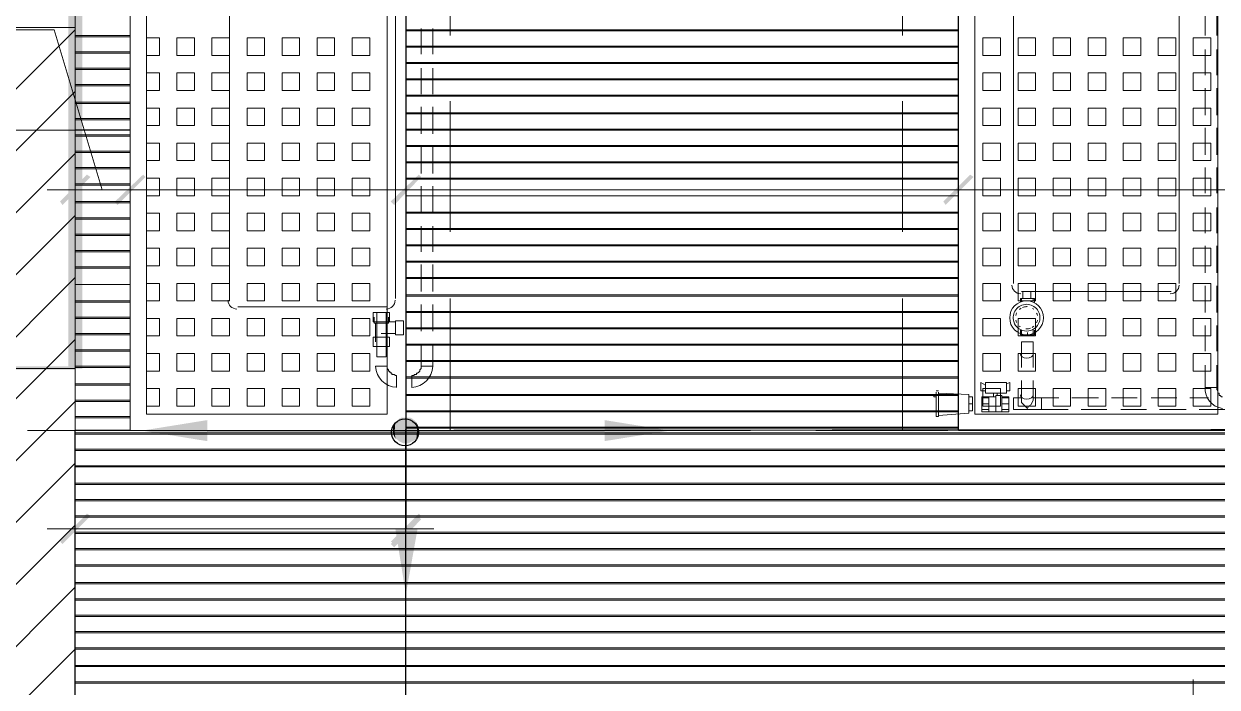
# Model space of a CAD drawing. Header units: millimetres. Extents: x -356862 to 418287, y 0 to 839748.
# Drawn here: x 35.923 to 37.625, y 6.643 to 7.589 of the extents above; entities that cross this region are included whole.
import ezdxf

# ---------------------------------------------------------------- set-up
doc = ezdxf.new("R2010")
doc.units = ezdxf.units.MM
doc.layers.add('PDF _Геометрия', color=7, linetype='Continuous', true_color=0xbababa)
doc.layers.add('PDF _Сплошная заливка', color=7, linetype='Continuous', true_color=0xf50000)

msp = doc.modelspace()

# ---------------------------------------------------------------- linework, layer by layer
at = {"layer": 'PDF _Геометрия', "color": 7, "lineweight": 5}
for points in [[(35.996, 9.4504), (35.996, 7.5838), (33.8694, 7.5838), (33.8694, 9.4504)], [(36.531, 7.7605), (36.531, 7.5722)], [(37.1759, 7.5722), (37.1759, 7.7605)], [(36.531, 7.4788), (36.531, 7.2922)], [(37.1759, 7.2922), (37.1759, 7.4788)], [(36.531, 7.1972), (36.531, 7.0088)], [(37.1759, 7.0088), (37.1759, 7.1972)]]:
    msp.add_lwpolyline(points, dxfattribs=at)
at = {"layer": 'PDF _Геометрия', "color": 161, "lineweight": 9, "true_color": 0x7f9fff}
for points in [[(36.0743, 7.0088), (36.0743, 9.4504), (35.996, 9.4504), (35.996, 7.0088)], [(30.5629, 7.0972), (30.5629, 7.5838), (33.2244, 7.5838), (33.2244, 9.3604), (33.8694, 9.3604), (33.8694, 7.5838), (35.996, 7.5838), (35.996, 7.0972)]]:
    msp.add_lwpolyline(points, close=True, dxfattribs=at)
at = {"layer": 'PDF _Геометрия', "color": 6, "lineweight": 9}
for points in [[(36.0743, 7.0088), (36.0743, 9.4504), (36.4676, 9.4504), (36.4676, 7.0088)], [(37.2559, 7.0088), (37.2559, 9.4504), (37.6493, 9.4504), (37.6493, 7.0088)], [(36.0977, 7.0322), (36.0977, 9.4254), (36.441, 9.4254), (36.441, 7.0322)], [(37.2793, 7.0322), (37.2793, 9.4254), (37.6259, 9.4254), (37.6259, 7.0322)]]:
    msp.add_lwpolyline(points, close=True, dxfattribs=at)
at = {"layer": 'PDF _Геометрия', "color": 150, "lineweight": 30, "true_color": 0x0080ff}
for points in [[(36.4676, 7.0088), (39.7758, 7.0122), (39.7758, 7.4805), (39.4925, 7.4805), (39.4925, 7.7205), (39.4925, 8.1905), (39.2092, 8.1905), (39.2092, 8.4305), (39.2092, 8.6654), (39.2092, 8.9021), (38.9242, 8.9021), (38.9242, 9.1388), (38.9242, 9.3754), (38.9242, 9.4537), (36.4676, 9.4537)], [(37.2559, 9.4504), (37.6493, 9.4504), (37.6493, 7.0088), (37.2559, 7.0088)], [(35.996, 7.0088), (39.7758, 7.0122), (39.7758, 6.6189), (35.996, 6.6155)]]:
    msp.add_lwpolyline(points, close=True, dxfattribs=at)
at = {"layer": 'PDF _Геометрия', "lineweight": 5}
for points in [[(37.3343, 8.2188), (37.3343, 7.2188)], [(37.5709, 7.2188), (37.5709, 8.2188)], [(36.216, 8.1971), (36.216, 7.1972)], [(36.4526, 7.1972), (36.4526, 8.1971)], [(37.3459, 7.2072), (37.5593, 7.2072)], [(36.2277, 7.1855), (36.441, 7.1855)]]:
    msp.add_lwpolyline(points, dxfattribs=at)
at = {"layer": 'PDF _Геометрия', "color": 252, "lineweight": 5, "true_color": 0x989898}
for points in [[(37.6076, 7.6088), (37.6076, 7.5722)], [(37.6243, 7.5722), (37.6243, 7.6088)], [(36.4893, 7.5822), (36.4893, 7.5455)], [(36.506, 7.5455), (36.506, 7.5822)], [(37.6076, 7.5522), (37.6076, 7.5155)], [(37.6243, 7.5155), (37.6243, 7.5522)], [(36.4893, 7.5255), (36.4893, 7.4888)], [(36.506, 7.4888), (36.506, 7.5255)], [(37.6076, 7.4972), (37.6076, 7.4588)], [(37.6243, 7.4588), (37.6243, 7.4972)], [(36.4893, 7.4705), (36.4893, 7.4322)], [(36.506, 7.4322), (36.506, 7.4705)], [(37.6076, 7.4405), (37.6076, 7.4022)], [(37.6243, 7.4022), (37.6243, 7.4405)], [(36.4893, 7.4138), (36.4893, 7.3755)], [(36.506, 7.3755), (36.506, 7.4138)], [(37.6076, 7.3838), (37.6076, 7.3472)], [(37.6243, 7.3472), (37.6243, 7.3838)], [(36.4893, 7.3572), (36.4893, 7.3205)], [(36.506, 7.3205), (36.506, 7.3572)], [(37.6076, 7.3272), (37.6076, 7.2905)], [(37.6243, 7.2905), (37.6243, 7.3272)], [(36.4893, 7.3005), (36.4893, 7.2638)], [(36.506, 7.2638), (36.506, 7.3005)], [(37.6076, 7.2722), (37.6076, 7.2338)], [(37.6243, 7.2338), (37.6243, 7.2722)], [(36.4893, 7.2455), (36.4893, 7.2072)], [(36.506, 7.2072), (36.506, 7.2455)], [(37.6076, 7.2155), (37.6076, 7.1772)], [(37.6243, 7.1772), (37.6243, 7.2155)], [(36.4893, 7.1888), (36.4893, 7.1505)], [(36.506, 7.1505), (36.506, 7.1888)], [(37.6076, 7.1588), (37.6076, 7.1222)], [(37.6243, 7.1222), (37.6243, 7.1588)], [(36.4893, 7.1322), (36.4893, 7.1005), (36.4976, 7.1005), (36.506, 7.1005), (36.506, 7.1322)], [(37.3459, 7.1188), (37.3459, 7.0988)], [(37.3626, 7.0988), (37.3626, 7.1188)], [(37.6076, 7.1022), (37.6076, 7.0705), (37.6159, 7.0705), (37.6243, 7.0705), (37.6243, 7.1022)], [(37.3459, 7.0805), (37.3459, 7.0605)], [(37.3626, 7.0605), (37.3626, 7.0805)], [(37.3993, 7.0555), (37.3743, 7.0555), (37.3743, 7.0472), (37.3743, 7.0388), (37.4126, 7.0388)], [(37.4559, 7.0555), (37.4176, 7.0555)], [(37.5109, 7.0555), (37.4743, 7.0555)], [(37.5676, 7.0555), (37.5309, 7.0555)], [(37.6126, 7.0555), (37.5859, 7.0555)], [(37.4309, 7.0388), (37.4676, 7.0388)], [(37.4876, 7.0388), (37.5243, 7.0388)], [(37.5426, 7.0388), (37.5809, 7.0388)], [(37.5993, 7.0388), (37.6376, 7.0388)]]:
    msp.add_lwpolyline(points, dxfattribs=at)
at = {"layer": 'PDF _Геометрия', "color": 161, "lineweight": 9, "true_color": 0x7f9fff}
for points in [[(35.996, 7.5805), (35.5127, 7.0972), (34.941, 6.5255), (33.8694, 5.4556)], [(35.996, 7.4922), (35.601, 7.0972), (35.0294, 6.5255), (33.8694, 5.3656)], [(35.996, 7.4038), (35.6893, 7.0972), (35.1177, 6.5255), (33.8777, 5.2856), (33.7894, 5.1972)], [(35.996, 7.3155), (35.7777, 7.0972), (35.206, 6.5255), (33.9661, 5.2856), (33.8777, 5.1972)], [(35.996, 7.2272), (35.866, 7.0972), (35.2944, 6.5255), (34.0544, 5.2856), (33.9661, 5.1972)], [(35.996, 7.1388), (35.9543, 7.0972), (35.3827, 6.5255), (34.1427, 5.2856), (34.0544, 5.1972)], [(35.996, 7.0505), (35.471, 6.5255), (34.2311, 5.2856), (34.1427, 5.1972)], [(35.996, 6.9622), (35.5593, 6.5255), (34.3194, 5.2856), (34.2311, 5.1972)], [(35.996, 6.8738), (35.6477, 6.5255), (34.4077, 5.2856), (34.3194, 5.1972)], [(35.996, 6.7855), (35.736, 6.5255), (34.4961, 5.2856), (34.4077, 5.1972)], [(35.996, 6.6972), (35.8243, 6.5255), (34.5844, 5.2856), (34.4961, 5.1972)]]:
    msp.add_lwpolyline(points, dxfattribs=at)
at = {"layer": 'PDF _Геометрия', "color": 7, "lineweight": 18}
for points in [[(36.5076, 7.3522), (36.0343, 7.3522), (35.966, 7.5805), (35.7427, 7.5805)], [(35.996, 7.1655), (35.996, 7.3922)], [(36.4676, 7.1655), (36.4676, 7.3922), (36.4676, 7.2455)], [(36.1143, 7.3522), (35.956, 7.3522)], [(36.4293, 7.3522), (37.2943, 7.3522)], [(37.2159, 7.3522), (37.6893, 7.3522)], [(39.4992, 7.3522), (37.6093, 7.3522)], [(37.2559, 7.2005), (37.2559, 7.3138), (37.2559, 7.2805)], [(35.996, 6.9688), (35.996, 6.8288)], [(36.4676, 6.9688), (36.4676, 6.8288)], [(36.4676, 6.6539), (36.4676, 6.9038)], [(36.5076, 6.8688), (35.956, 6.8688)], [(36.4293, 6.8638), (38.3192, 6.8638)], [(37.5909, 5.8672), (37.5909, 6.6539)]]:
    msp.add_lwpolyline(points, dxfattribs=at)
at = {"layer": 'PDF _Геометрия', "color": 254, "lineweight": 5, "true_color": 0xdcdcdc}
for points in [[(36.4676, 7.5805), (37.2559, 7.5805)], [(35.996, 7.5722), (36.0743, 7.5722)], [(35.996, 7.5472), (36.0743, 7.5472)], [(36.4676, 7.5572), (37.2559, 7.5572)], [(36.4676, 7.5322), (37.2559, 7.5322)], [(35.996, 7.5238), (36.0743, 7.5238)], [(36.4676, 7.5088), (37.2559, 7.5088)], [(35.996, 7.5005), (36.0743, 7.5005)], [(35.996, 7.4772), (36.0743, 7.4772)], [(36.4676, 7.4855), (37.2559, 7.4855)], [(36.4676, 7.4622), (37.2559, 7.4622)], [(35.996, 7.4538), (36.0743, 7.4538)], [(36.4676, 7.4388), (37.2559, 7.4388)], [(35.996, 7.4305), (36.0743, 7.4305)], [(35.996, 7.4055), (36.0743, 7.4055)], [(36.4676, 7.4155), (37.2559, 7.4155)], [(36.4676, 7.3905), (37.2559, 7.3905)], [(35.996, 7.3822), (36.0743, 7.3822)], [(35.996, 7.3588), (36.0743, 7.3588)], [(36.4676, 7.3672), (37.2559, 7.3672)], [(36.4676, 7.3438), (37.2559, 7.3438)], [(35.996, 7.3355), (36.0743, 7.3355)], [(36.4676, 7.3205), (37.2559, 7.3205)], [(35.996, 7.3122), (36.0743, 7.3122)], [(35.996, 7.2888), (36.0743, 7.2888)], [(36.4676, 7.2972), (37.2559, 7.2972)], [(36.4676, 7.2722), (37.2559, 7.2722)], [(35.996, 7.2638), (36.0743, 7.2638)], [(35.996, 7.2405), (36.0743, 7.2405)], [(36.4676, 7.2488), (37.2559, 7.2488)], [(36.4676, 7.2255), (37.2559, 7.2255)], [(35.996, 7.2172), (36.0743, 7.2172)], [(36.4676, 7.2022), (37.2559, 7.2022)], [(35.996, 7.1938), (36.0743, 7.1938)], [(35.996, 7.1705), (36.0743, 7.1705)], [(36.4676, 7.1788), (37.2559, 7.1788)], [(36.4676, 7.1555), (37.2559, 7.1555)], [(35.996, 7.1455), (36.0743, 7.1455)], [(35.996, 7.1222), (36.0743, 7.1222)], [(36.4676, 7.1305), (37.2559, 7.1305)], [(35.996, 7.0988), (36.0743, 7.0988)], [(36.4676, 7.1072), (37.2559, 7.1072)], [(36.4676, 7.0838), (37.2559, 7.0838)], [(35.996, 7.0755), (36.0743, 7.0755)], [(35.996, 7.0522), (36.0743, 7.0522)], [(36.4676, 7.0605), (37.2559, 7.0605)], [(36.4676, 7.0372), (37.2559, 7.0372)], [(35.996, 7.0288), (36.0743, 7.0288)], [(36.4676, 7.0138), (37.2559, 7.0138)], [(35.996, 7.0038), (39.7758, 7.0038)], [(35.996, 6.9805), (39.7758, 6.9805)], [(35.996, 6.9572), (39.7758, 6.9572)], [(35.996, 6.9338), (39.7758, 6.9338)], [(35.996, 6.9105), (39.7758, 6.9105)], [(35.996, 6.8872), (39.7758, 6.8872)], [(35.996, 6.8622), (39.7758, 6.8622)], [(35.996, 6.8388), (39.7758, 6.8388)], [(35.996, 6.8155), (39.7758, 6.8155)], [(35.996, 6.7922), (39.7758, 6.7922)], [(35.996, 6.7689), (39.7758, 6.7689)], [(35.996, 6.7455), (39.7758, 6.7455)], [(35.996, 6.7205), (39.7758, 6.7205)], [(35.996, 6.6972), (39.7758, 6.6972)], [(35.996, 6.6739), (39.7758, 6.6739)], [(35.996, 6.6505), (39.7758, 6.6505)]]:
    msp.add_lwpolyline(points, close=True, dxfattribs=at)
for points in [[(37.2559, 7.5788), (36.4676, 7.5788)], [(36.0743, 7.5705), (35.996, 7.5705)], [(36.0743, 7.5488), (35.996, 7.5488)], [(37.2559, 7.5555), (36.4676, 7.5555)], [(36.0743, 7.5255), (35.996, 7.5255)], [(37.2559, 7.5338), (36.4676, 7.5338)], [(37.2559, 7.5105), (36.4676, 7.5105)], [(36.0743, 7.5022), (35.996, 7.5022)], [(36.0743, 7.4755), (35.996, 7.4755)], [(37.2559, 7.4872), (36.4676, 7.4872)], [(37.2559, 7.4605), (36.4676, 7.4605)], [(36.0743, 7.4522), (35.996, 7.4522)], [(36.0743, 7.4288), (35.996, 7.4288)], [(37.2559, 7.4372), (36.4676, 7.4372)], [(36.0743, 7.4072), (35.996, 7.4072)], [(37.2559, 7.4138), (36.4676, 7.4138)], [(37.2559, 7.3922), (36.4676, 7.3922)], [(36.0743, 7.3838), (35.996, 7.3838)], [(36.0743, 7.3605), (35.996, 7.3605)], [(37.2559, 7.3688), (36.4676, 7.3688)], [(37.2559, 7.3438), (36.4676, 7.3438)], [(36.0743, 7.3338), (35.996, 7.3338)], [(36.0743, 7.3105), (35.996, 7.3105)], [(37.2559, 7.3188), (36.4676, 7.3188)], [(36.0743, 7.2872), (35.996, 7.2872)], [(37.2559, 7.2955), (36.4676, 7.2955)], [(37.2559, 7.2738), (36.4676, 7.2738)], [(36.0743, 7.2655), (35.996, 7.2655)], [(36.0743, 7.2422), (35.996, 7.2422)], [(37.2559, 7.2505), (36.4676, 7.2505)], [(37.2559, 7.2272), (36.4676, 7.2272)], [(36.0743, 7.2172), (35.996, 7.2172)], [(37.2559, 7.2005), (36.4676, 7.2005)], [(36.0743, 7.1922), (35.996, 7.1922)], [(36.0743, 7.1688), (35.996, 7.1688)], [(37.2559, 7.1772), (36.4676, 7.1772)], [(37.2559, 7.1538), (36.4676, 7.1538)], [(36.0743, 7.1472), (35.996, 7.1472)], [(36.0743, 7.1238), (35.996, 7.1238)], [(37.2559, 7.1322), (36.4676, 7.1322)], [(36.0743, 7.1005), (35.996, 7.1005)], [(37.2559, 7.1088), (36.4676, 7.1088)], [(37.2559, 7.0855), (36.4676, 7.0855)], [(36.0743, 7.0738), (35.996, 7.0738)], [(36.0743, 7.0505), (35.996, 7.0505)], [(37.2559, 7.0588), (36.4676, 7.0588)], [(37.2559, 7.0355), (36.4676, 7.0355)], [(36.0743, 7.0272), (35.996, 7.0272)], [(39.7758, 7.0055), (35.996, 7.0055)], [(37.2559, 7.0122), (36.4676, 7.0122)], [(39.7758, 6.9822), (35.996, 6.9822)], [(39.7758, 6.9588), (35.996, 6.9588)], [(39.7758, 6.9322), (35.996, 6.9322)], [(39.7758, 6.9088), (35.996, 6.9088)], [(39.7758, 6.8855), (35.996, 6.8855)], [(39.7758, 6.8638), (35.996, 6.8638)], [(39.7758, 6.8405), (35.996, 6.8405)], [(39.7758, 6.8172), (35.996, 6.8172)], [(39.7758, 6.7905), (35.996, 6.7905)], [(39.7758, 6.7672), (35.996, 6.7672)], [(39.7758, 6.7439), (35.996, 6.7439)], [(39.7758, 6.7222), (35.996, 6.7222)], [(39.7758, 6.6989), (35.996, 6.6989)], [(39.7758, 6.6722), (35.996, 6.6722)], [(39.7758, 6.6489), (35.996, 6.6489)]]:
    msp.add_lwpolyline(points, dxfattribs=at)
at = {"layer": 'PDF _Геометрия', "color": 6, "lineweight": 5}
for points in [[(36.0977, 7.5438), (36.116, 7.5438), (36.116, 7.5688), (36.0977, 7.5688)], [(36.0977, 7.4938), (36.116, 7.4938), (36.116, 7.5188), (36.0977, 7.5188)], [(36.0977, 7.4438), (36.116, 7.4438), (36.116, 7.4688), (36.0977, 7.4688)], [(36.0977, 7.3938), (36.116, 7.3938), (36.116, 7.4188), (36.0977, 7.4188)], [(36.0977, 7.3438), (36.116, 7.3438), (36.116, 7.3688), (36.0977, 7.3688)], [(36.0977, 7.2938), (36.116, 7.2938), (36.116, 7.3188), (36.0977, 7.3188)], [(36.0977, 7.2438), (36.116, 7.2438), (36.116, 7.2688), (36.0977, 7.2688)], [(36.0977, 7.1938), (36.116, 7.1938), (36.116, 7.2188), (36.0977, 7.2188)], [(36.0977, 7.1438), (36.116, 7.1438), (36.116, 7.1688), (36.0977, 7.1688)], [(36.0977, 7.0938), (36.116, 7.0938), (36.116, 7.1188), (36.0977, 7.1188)], [(36.0977, 7.0438), (36.116, 7.0438), (36.116, 7.0688), (36.0977, 7.0688)]]:
    msp.add_lwpolyline(points, dxfattribs=at)
for points in [[(36.141, 7.5688), (36.166, 7.5688), (36.166, 7.5438), (36.141, 7.5438)], [(36.191, 7.5688), (36.216, 7.5688), (36.216, 7.5438), (36.191, 7.5438)], [(36.241, 7.5688), (36.266, 7.5688), (36.266, 7.5438), (36.241, 7.5438)], [(36.291, 7.5688), (36.316, 7.5688), (36.316, 7.5438), (36.291, 7.5438)], [(36.341, 7.5688), (36.366, 7.5688), (36.366, 7.5438), (36.341, 7.5438)], [(36.391, 7.5688), (36.416, 7.5688), (36.416, 7.5438), (36.391, 7.5438)], [(37.2909, 7.5688), (37.3159, 7.5688), (37.3159, 7.5438), (37.2909, 7.5438)], [(37.3409, 7.5688), (37.3659, 7.5688), (37.3659, 7.5438), (37.3409, 7.5438)], [(37.3909, 7.5688), (37.4159, 7.5688), (37.4159, 7.5438), (37.3909, 7.5438)], [(37.4409, 7.5688), (37.4659, 7.5688), (37.4659, 7.5438), (37.4409, 7.5438)], [(37.4909, 7.5688), (37.5159, 7.5688), (37.5159, 7.5438), (37.4909, 7.5438)], [(37.5409, 7.5688), (37.5659, 7.5688), (37.5659, 7.5438), (37.5409, 7.5438)], [(37.5909, 7.5688), (37.6159, 7.5688), (37.6159, 7.5438), (37.5909, 7.5438)], [(36.141, 7.5188), (36.166, 7.5188), (36.166, 7.4938), (36.141, 7.4938)], [(36.191, 7.5188), (36.216, 7.5188), (36.216, 7.4938), (36.191, 7.4938)], [(36.241, 7.5188), (36.266, 7.5188), (36.266, 7.4938), (36.241, 7.4938)], [(36.291, 7.5188), (36.316, 7.5188), (36.316, 7.4938), (36.291, 7.4938)], [(36.341, 7.5188), (36.366, 7.5188), (36.366, 7.4938), (36.341, 7.4938)], [(36.391, 7.5188), (36.416, 7.5188), (36.416, 7.4938), (36.391, 7.4938)], [(37.2909, 7.5188), (37.3159, 7.5188), (37.3159, 7.4938), (37.2909, 7.4938)], [(37.3409, 7.5188), (37.3659, 7.5188), (37.3659, 7.4938), (37.3409, 7.4938)], [(37.3909, 7.5188), (37.4159, 7.5188), (37.4159, 7.4938), (37.3909, 7.4938)], [(37.4409, 7.5188), (37.4659, 7.5188), (37.4659, 7.4938), (37.4409, 7.4938)], [(37.4909, 7.5188), (37.5159, 7.5188), (37.5159, 7.4938), (37.4909, 7.4938)], [(37.5409, 7.5188), (37.5659, 7.5188), (37.5659, 7.4938), (37.5409, 7.4938)], [(37.5909, 7.5188), (37.6159, 7.5188), (37.6159, 7.4938), (37.5909, 7.4938)], [(36.141, 7.4688), (36.166, 7.4688), (36.166, 7.4438), (36.141, 7.4438)], [(36.191, 7.4688), (36.216, 7.4688), (36.216, 7.4438), (36.191, 7.4438)], [(36.241, 7.4688), (36.266, 7.4688), (36.266, 7.4438), (36.241, 7.4438)], [(36.291, 7.4688), (36.316, 7.4688), (36.316, 7.4438), (36.291, 7.4438)], [(36.341, 7.4688), (36.366, 7.4688), (36.366, 7.4438), (36.341, 7.4438)], [(36.391, 7.4688), (36.416, 7.4688), (36.416, 7.4438), (36.391, 7.4438)], [(37.2909, 7.4688), (37.3159, 7.4688), (37.3159, 7.4438), (37.2909, 7.4438)], [(37.3409, 7.4688), (37.3659, 7.4688), (37.3659, 7.4438), (37.3409, 7.4438)], [(37.3909, 7.4688), (37.4159, 7.4688), (37.4159, 7.4438), (37.3909, 7.4438)], [(37.4409, 7.4688), (37.4659, 7.4688), (37.4659, 7.4438), (37.4409, 7.4438)], [(37.4909, 7.4688), (37.5159, 7.4688), (37.5159, 7.4438), (37.4909, 7.4438)], [(37.5409, 7.4688), (37.5659, 7.4688), (37.5659, 7.4438), (37.5409, 7.4438)], [(37.5909, 7.4688), (37.6159, 7.4688), (37.6159, 7.4438), (37.5909, 7.4438)], [(36.141, 7.4188), (36.166, 7.4188), (36.166, 7.3938), (36.141, 7.3938)], [(36.191, 7.4188), (36.216, 7.4188), (36.216, 7.3938), (36.191, 7.3938)], [(36.241, 7.4188), (36.266, 7.4188), (36.266, 7.3938), (36.241, 7.3938)], [(36.291, 7.4188), (36.316, 7.4188), (36.316, 7.3938), (36.291, 7.3938)], [(36.341, 7.4188), (36.366, 7.4188), (36.366, 7.3938), (36.341, 7.3938)], [(36.391, 7.4188), (36.416, 7.4188), (36.416, 7.3938), (36.391, 7.3938)], [(37.2909, 7.4188), (37.3159, 7.4188), (37.3159, 7.3938), (37.2909, 7.3938)], [(37.3409, 7.4188), (37.3659, 7.4188), (37.3659, 7.3938), (37.3409, 7.3938)], [(37.3909, 7.4188), (37.4159, 7.4188), (37.4159, 7.3938), (37.3909, 7.3938)], [(37.4409, 7.4188), (37.4659, 7.4188), (37.4659, 7.3938), (37.4409, 7.3938)], [(37.4909, 7.4188), (37.5159, 7.4188), (37.5159, 7.3938), (37.4909, 7.3938)], [(37.5409, 7.4188), (37.5659, 7.4188), (37.5659, 7.3938), (37.5409, 7.3938)], [(37.5909, 7.4188), (37.6159, 7.4188), (37.6159, 7.3938), (37.5909, 7.3938)], [(36.141, 7.3688), (36.166, 7.3688), (36.166, 7.3438), (36.141, 7.3438)], [(36.191, 7.3688), (36.216, 7.3688), (36.216, 7.3438), (36.191, 7.3438)], [(36.241, 7.3688), (36.266, 7.3688), (36.266, 7.3438), (36.241, 7.3438)], [(36.291, 7.3688), (36.316, 7.3688), (36.316, 7.3438), (36.291, 7.3438)], [(36.341, 7.3688), (36.366, 7.3688), (36.366, 7.3438), (36.341, 7.3438)], [(36.391, 7.3688), (36.416, 7.3688), (36.416, 7.3438), (36.391, 7.3438)], [(37.2909, 7.3688), (37.3159, 7.3688), (37.3159, 7.3438), (37.2909, 7.3438)], [(37.3409, 7.3688), (37.3659, 7.3688), (37.3659, 7.3438), (37.3409, 7.3438)], [(37.3909, 7.3688), (37.4159, 7.3688), (37.4159, 7.3438), (37.3909, 7.3438)], [(37.4409, 7.3688), (37.4659, 7.3688), (37.4659, 7.3438), (37.4409, 7.3438)], [(37.4909, 7.3688), (37.5159, 7.3688), (37.5159, 7.3438), (37.4909, 7.3438)], [(37.5409, 7.3688), (37.5659, 7.3688), (37.5659, 7.3438), (37.5409, 7.3438)], [(37.5909, 7.3688), (37.6159, 7.3688), (37.6159, 7.3438), (37.5909, 7.3438)], [(36.141, 7.3188), (36.166, 7.3188), (36.166, 7.2938), (36.141, 7.2938)], [(36.191, 7.3188), (36.216, 7.3188), (36.216, 7.2938), (36.191, 7.2938)], [(36.241, 7.3188), (36.266, 7.3188), (36.266, 7.2938), (36.241, 7.2938)], [(36.291, 7.3188), (36.316, 7.3188), (36.316, 7.2938), (36.291, 7.2938)], [(36.341, 7.3188), (36.366, 7.3188), (36.366, 7.2938), (36.341, 7.2938)], [(36.391, 7.3188), (36.416, 7.3188), (36.416, 7.2938), (36.391, 7.2938)], [(37.2909, 7.3188), (37.3159, 7.3188), (37.3159, 7.2938), (37.2909, 7.2938)], [(37.3409, 7.3188), (37.3659, 7.3188), (37.3659, 7.2938), (37.3409, 7.2938)], [(37.3909, 7.3188), (37.4159, 7.3188), (37.4159, 7.2938), (37.3909, 7.2938)], [(37.4409, 7.3188), (37.4659, 7.3188), (37.4659, 7.2938), (37.4409, 7.2938)], [(37.4909, 7.3188), (37.5159, 7.3188), (37.5159, 7.2938), (37.4909, 7.2938)], [(37.5409, 7.3188), (37.5659, 7.3188), (37.5659, 7.2938), (37.5409, 7.2938)], [(37.5909, 7.3188), (37.6159, 7.3188), (37.6159, 7.2938), (37.5909, 7.2938)], [(36.141, 7.2688), (36.166, 7.2688), (36.166, 7.2438), (36.141, 7.2438)], [(36.191, 7.2688), (36.216, 7.2688), (36.216, 7.2438), (36.191, 7.2438)], [(36.241, 7.2688), (36.266, 7.2688), (36.266, 7.2438), (36.241, 7.2438)], [(36.291, 7.2688), (36.316, 7.2688), (36.316, 7.2438), (36.291, 7.2438)], [(36.341, 7.2688), (36.366, 7.2688), (36.366, 7.2438), (36.341, 7.2438)], [(36.391, 7.2688), (36.416, 7.2688), (36.416, 7.2438), (36.391, 7.2438)], [(37.2909, 7.2688), (37.3159, 7.2688), (37.3159, 7.2438), (37.2909, 7.2438)], [(37.3409, 7.2688), (37.3659, 7.2688), (37.3659, 7.2438), (37.3409, 7.2438)], [(37.3909, 7.2688), (37.4159, 7.2688), (37.4159, 7.2438), (37.3909, 7.2438)], [(37.4409, 7.2688), (37.4659, 7.2688), (37.4659, 7.2438), (37.4409, 7.2438)], [(37.4909, 7.2688), (37.5159, 7.2688), (37.5159, 7.2438), (37.4909, 7.2438)], [(37.5409, 7.2688), (37.5659, 7.2688), (37.5659, 7.2438), (37.5409, 7.2438)], [(37.5909, 7.2688), (37.6159, 7.2688), (37.6159, 7.2438), (37.5909, 7.2438)], [(36.141, 7.2188), (36.166, 7.2188), (36.166, 7.1938), (36.141, 7.1938)], [(36.191, 7.2188), (36.216, 7.2188), (36.216, 7.1938), (36.191, 7.1938)], [(36.241, 7.2188), (36.266, 7.2188), (36.266, 7.1938), (36.241, 7.1938)], [(36.291, 7.2188), (36.316, 7.2188), (36.316, 7.1938), (36.291, 7.1938)], [(36.341, 7.2188), (36.366, 7.2188), (36.366, 7.1938), (36.341, 7.1938)], [(36.391, 7.2188), (36.416, 7.2188), (36.416, 7.1938), (36.391, 7.1938)], [(37.2909, 7.2188), (37.3159, 7.2188), (37.3159, 7.1938), (37.2909, 7.1938)], [(37.3409, 7.2188), (37.3659, 7.2188), (37.3659, 7.1938), (37.3409, 7.1938)], [(37.3909, 7.2188), (37.4159, 7.2188), (37.4159, 7.1938), (37.3909, 7.1938)], [(37.4409, 7.2188), (37.4659, 7.2188), (37.4659, 7.1938), (37.4409, 7.1938)], [(37.4909, 7.2188), (37.5159, 7.2188), (37.5159, 7.1938), (37.4909, 7.1938)], [(37.5409, 7.2188), (37.5659, 7.2188), (37.5659, 7.1938), (37.5409, 7.1938)], [(37.5909, 7.2188), (37.6159, 7.2188), (37.6159, 7.1938), (37.5909, 7.1938)], [(36.141, 7.1688), (36.166, 7.1688), (36.166, 7.1438), (36.141, 7.1438)], [(36.191, 7.1688), (36.216, 7.1688), (36.216, 7.1438), (36.191, 7.1438)], [(36.241, 7.1688), (36.266, 7.1688), (36.266, 7.1438), (36.241, 7.1438)], [(36.291, 7.1688), (36.316, 7.1688), (36.316, 7.1438), (36.291, 7.1438)], [(36.341, 7.1688), (36.366, 7.1688), (36.366, 7.1438), (36.341, 7.1438)], [(36.391, 7.1688), (36.416, 7.1688), (36.416, 7.1438), (36.391, 7.1438)], [(37.2909, 7.1688), (37.3159, 7.1688), (37.3159, 7.1438), (37.2909, 7.1438)], [(37.3409, 7.1688), (37.3659, 7.1688), (37.3659, 7.1438), (37.3409, 7.1438)], [(37.3909, 7.1688), (37.4159, 7.1688), (37.4159, 7.1438), (37.3909, 7.1438)], [(37.4409, 7.1688), (37.4659, 7.1688), (37.4659, 7.1438), (37.4409, 7.1438)], [(37.4909, 7.1688), (37.5159, 7.1688), (37.5159, 7.1438), (37.4909, 7.1438)], [(37.5409, 7.1688), (37.5659, 7.1688), (37.5659, 7.1438), (37.5409, 7.1438)], [(37.5909, 7.1688), (37.6159, 7.1688), (37.6159, 7.1438), (37.5909, 7.1438)], [(36.141, 7.1188), (36.166, 7.1188), (36.166, 7.0938), (36.141, 7.0938)], [(36.191, 7.1188), (36.216, 7.1188), (36.216, 7.0938), (36.191, 7.0938)], [(36.241, 7.1188), (36.266, 7.1188), (36.266, 7.0938), (36.241, 7.0938)], [(36.291, 7.1188), (36.316, 7.1188), (36.316, 7.0938), (36.291, 7.0938)], [(36.341, 7.1188), (36.366, 7.1188), (36.366, 7.0938), (36.341, 7.0938)], [(36.391, 7.1188), (36.416, 7.1188), (36.416, 7.0938), (36.391, 7.0938)], [(37.2909, 7.1188), (37.3159, 7.1188), (37.3159, 7.0938), (37.2909, 7.0938)], [(37.3409, 7.1188), (37.3659, 7.1188), (37.3659, 7.0938), (37.3409, 7.0938)], [(37.3909, 7.1188), (37.4159, 7.1188), (37.4159, 7.0938), (37.3909, 7.0938)], [(37.4409, 7.1188), (37.4659, 7.1188), (37.4659, 7.0938), (37.4409, 7.0938)], [(37.4909, 7.1188), (37.5159, 7.1188), (37.5159, 7.0938), (37.4909, 7.0938)], [(37.5409, 7.1188), (37.5659, 7.1188), (37.5659, 7.0938), (37.5409, 7.0938)], [(37.5909, 7.1188), (37.6159, 7.1188), (37.6159, 7.0938), (37.5909, 7.0938)], [(36.141, 7.0688), (36.166, 7.0688), (36.166, 7.0438), (36.141, 7.0438)], [(36.191, 7.0688), (36.216, 7.0688), (36.216, 7.0438), (36.191, 7.0438)], [(36.241, 7.0688), (36.266, 7.0688), (36.266, 7.0438), (36.241, 7.0438)], [(36.291, 7.0688), (36.316, 7.0688), (36.316, 7.0438), (36.291, 7.0438)], [(36.341, 7.0688), (36.366, 7.0688), (36.366, 7.0438), (36.341, 7.0438)], [(36.391, 7.0688), (36.416, 7.0688), (36.416, 7.0438), (36.391, 7.0438)], [(37.2909, 7.0688), (37.3159, 7.0688), (37.3159, 7.0438), (37.2909, 7.0438)], [(37.3409, 7.0688), (37.3659, 7.0688), (37.3659, 7.0438), (37.3409, 7.0438)], [(37.3909, 7.0688), (37.4159, 7.0688), (37.4159, 7.0438), (37.3909, 7.0438)], [(37.4409, 7.0688), (37.4659, 7.0688), (37.4659, 7.0438), (37.4409, 7.0438)], [(37.4909, 7.0688), (37.5159, 7.0688), (37.5159, 7.0438), (37.4909, 7.0438)], [(37.5409, 7.0688), (37.5659, 7.0688), (37.5659, 7.0438), (37.5409, 7.0438)], [(37.5909, 7.0688), (37.6159, 7.0688), (37.6159, 7.0438), (37.5909, 7.0438)]]:
    msp.add_lwpolyline(points, close=True, dxfattribs=at)
at = {"layer": 'PDF _Геометрия', "color": 7, "lineweight": 18}
for points in [[(35.671, 7.4372), (35.996, 7.4372)], [(36.0743, 7.3922), (36.0743, 7.1655)]]:
    msp.add_lwpolyline(points, close=True, dxfattribs=at)
at = {"layer": 'PDF _Геометрия', "color": 150, "lineweight": 30, "true_color": 0x0080ff}
for points in [[(36.0743, 7.4372), (35.996, 7.4372)], [(37.2559, 7.4372), (36.4676, 7.4372)], [(36.0743, 7.0088), (35.996, 7.0088)], [(36.4676, 6.6172), (36.4676, 7.0105)], [(37.6493, 7.0088), (37.2559, 7.0088)]]:
    msp.add_lwpolyline(points, dxfattribs=at)
at = {"layer": 'PDF _Геометрия', "color": 5, "lineweight": 5}
for points in [[(37.3476, 7.2072), (37.3476, 7.1972)], [(37.3593, 7.1972), (37.3593, 7.2072)], [(37.3443, 7.1922), (37.3443, 7.1972), (37.3543, 7.1972), (37.3643, 7.1972), (37.3643, 7.1922)], [(37.3459, 7.1972), (37.3459, 7.1938)], [(37.3626, 7.1938), (37.3626, 7.1972)], [(37.3643, 7.1455), (37.3643, 7.1522), (37.3643, 7.1455), (37.3543, 7.1455), (37.3443, 7.1455), (37.3443, 7.1522), (37.3443, 7.1455)], [(37.3459, 7.1522), (37.3459, 7.1455)], [(37.3626, 7.1455), (37.3626, 7.1522)], [(37.3626, 7.1188), (37.3626, 7.1205), (37.3626, 7.1222), (37.3626, 7.1238), (37.3626, 7.1255), (37.3626, 7.1272), (37.3626, 7.1288), (37.3626, 7.1305), (37.3626, 7.1322), (37.3626, 7.1338), (37.3626, 7.1355), (37.3543, 7.1355), (37.3459, 7.1355), (37.3459, 7.1338), (37.3459, 7.1322), (37.3459, 7.1305), (37.3459, 7.1288), (37.3459, 7.1272), (37.3459, 7.1255), (37.3459, 7.1238), (37.3459, 7.1222), (37.3459, 7.1205), (37.3459, 7.1188)], [(37.3543, 7.1488), (37.3543, 7.1455)], [(37.2276, 7.0655), (37.2243, 7.0655)], [(37.2943, 7.0738), (37.2876, 7.0772), (37.2876, 7.0655), (37.2943, 7.0655)], [(37.3243, 7.0655), (37.3293, 7.0655), (37.3293, 7.0772), (37.3243, 7.0755)], [(37.2243, 7.0605), (37.2209, 7.0605)], [(37.2209, 7.0572), (37.2209, 7.0605), (37.2209, 7.0572), (37.2243, 7.0572)], [(37.2243, 7.0638), (37.2243, 7.0472), (37.2243, 7.0288), (37.2276, 7.0288), (37.2276, 7.0472), (37.2276, 7.0638)], [(37.2276, 7.0305), (37.2709, 7.0338), (37.2709, 7.0472), (37.2709, 7.0605), (37.2276, 7.0622)], [(37.3176, 7.0572), (37.3276, 7.0572), (37.3276, 7.0555), (37.3276, 7.0472), (37.3276, 7.0388), (37.3276, 7.0355), (37.3176, 7.0355), (37.3093, 7.0355), (37.2993, 7.0355), (37.2893, 7.0355), (37.2893, 7.0388), (37.2893, 7.0472), (37.2893, 7.0555), (37.2893, 7.0572), (37.2993, 7.0572), (37.2993, 7.0555), (37.2993, 7.0472), (37.2993, 7.0388), (37.2993, 7.0355)], [(37.2893, 7.0555), (37.2993, 7.0555)], [(37.3093, 7.0572), (37.3093, 7.0588), (37.3109, 7.0588), (37.3093, 7.0588), (37.3093, 7.0572), (37.3076, 7.0572), (37.3059, 7.0572), (37.2993, 7.0572)], [(37.3059, 7.0622), (37.3059, 7.0572), (37.3076, 7.0572)], [(37.3093, 7.0588), (37.3093, 7.0588)], [(37.3093, 7.0555), (37.3093, 7.0588), (37.3093, 7.0472), (37.3093, 7.0355)], [(37.3093, 7.0572), (37.3093, 7.0572)], [(37.3093, 7.0572), (37.3093, 7.0572)], [(37.3176, 7.0355), (37.3176, 7.0472), (37.3176, 7.0588), (37.3109, 7.0588), (37.3109, 7.0622)], [(37.3276, 7.0555), (37.3176, 7.0555)], [(37.3459, 7.0555), (37.3343, 7.0555), (37.3343, 7.0522), (37.3343, 7.0388), (37.3543, 7.0388), (37.3743, 7.0388), (37.3743, 7.0522), (37.3743, 7.0555), (37.3626, 7.0555)], [(37.3459, 7.0605), (37.3459, 7.0522)], [(37.3626, 7.0538), (37.3626, 7.0522), (37.3609, 7.0488), (37.3593, 7.0455), (37.3559, 7.0438), (37.3543, 7.0405), (37.3509, 7.0438), (37.3493, 7.0455), (37.3459, 7.0488), (37.3459, 7.0522), (37.3459, 7.0538)], [(37.3626, 7.0522), (37.3626, 7.0605)], [(37.2893, 7.0472), (37.2993, 7.0472)], [(37.2993, 7.0388), (37.2893, 7.0388)], [(37.3176, 7.0472), (37.3276, 7.0472)], [(37.3176, 7.0388), (37.3276, 7.0388)]]:
    msp.add_lwpolyline(points, dxfattribs=at)
msp.add_lwpolyline([(37.3531, 7.1939, 1), (37.3531, 7.1456, 1)], format="xyb", close=True, dxfattribs=at)
for points in [[(37.3714, 7.1642, 0.502787), (37.3531, 7.1889, 0.502787), (37.3347, 7.1642, 0.324914), (37.3531, 7.1506, 0.324914), (37.3714, 7.1642)], [(37.3541, 7.1855, 0.016113), (37.3531, 7.1856, 0.09375), (37.3473, 7.1845)], [(37.352, 7.1539, 0.016113), (37.3531, 7.1539, 0.09375), (37.3588, 7.155)]]:
    msp.add_lwpolyline(points, format="xyb", dxfattribs=at)
at = {"layer": 'PDF _Геометрия', "color": 1, "lineweight": 5}
for points in [[(36.421, 7.1772), (36.426, 7.1772), (36.4393, 7.1772), (36.4443, 7.1772), (36.4443, 7.1638), (36.4393, 7.1638), (36.426, 7.1638), (36.421, 7.1638)], [(36.4526, 7.1455), (36.4643, 7.1455), (36.4643, 7.1655), (36.4526, 7.1655)], [(36.4443, 7.1422), (36.4443, 7.1288), (36.4393, 7.1288), (36.426, 7.1288), (36.421, 7.1288), (36.421, 7.1422), (36.426, 7.1422), (36.4393, 7.1422)]]:
    msp.add_lwpolyline(points, close=True, dxfattribs=at)
for points in [[(36.4226, 7.1705), (36.4226, 7.1622), (36.4326, 7.1622), (36.4426, 7.1622), (36.4426, 7.1705)], [(36.426, 7.1638), (36.426, 7.1772), (36.426, 7.1138), (36.4326, 7.1138), (36.4393, 7.1138), (36.4393, 7.1772), (36.4393, 7.1638), (36.4526, 7.1638)], [(36.4243, 7.1622), (36.4243, 7.1355)], [(36.441, 7.1355), (36.441, 7.1622)], [(36.426, 7.1288), (36.426, 7.1422)], [(36.4326, 7.1472), (36.4526, 7.1472)], [(36.4393, 7.1288), (36.4393, 7.1422)], [(36.4543, 7.0722), (36.4543, 7.0705), (36.4543, 7.0872), (36.4526, 7.0872), (36.451, 7.0888), (36.4493, 7.0888), (36.4476, 7.0888), (36.4476, 7.0905), (36.446, 7.0905), (36.446, 7.0922), (36.4443, 7.0922), (36.4443, 7.0938), (36.4426, 7.0938), (36.4426, 7.0955), (36.441, 7.0972), (36.441, 7.0988), (36.441, 7.1005), (36.4243, 7.1005), (36.426, 7.1005)], [(36.4543, 7.0872), (36.4543, 7.0872)]]:
    msp.add_lwpolyline(points, dxfattribs=at)
for points in [[(36.476, 7.0705, 0.389934), (36.506, 7.1005), (36.4893, 7.1005), (36.4893, 7.0988), (36.4893, 7.0972), (36.4876, 7.0955), (36.4876, 7.0938), (36.486, 7.0922), (36.4843, 7.0905), (36.4826, 7.0905), (36.4826, 7.0888), (36.481, 7.0888), (36.4793, 7.0888), (36.4793, 7.0872), (36.4776, 7.0872), (36.476, 7.0872), (36.476, 7.0705), (36.476, 7.0722)], [(37.6326, 7.0572), (37.6309, 7.0572), (37.6293, 7.0588), (37.6276, 7.0588), (37.6276, 7.0605), (37.6276, 7.0622), (37.6259, 7.0622), (37.6259, 7.0638), (37.6259, 7.0655), (37.6243, 7.0672), (37.6243, 7.0688), (37.6243, 7.0705), (37.6226, 7.0705), (37.6076, 7.0705, 0.393453), (37.6326, 7.0405)]]:
    msp.add_lwpolyline(points, format="xyb", dxfattribs=at)
at = {"layer": 'PDF _Геометрия', "color": 7, "lineweight": 5}
msp.add_lwpolyline([(30.1062, 6.5255), (30.1062, 6.6155), (30.8612, 6.6155), (30.8612, 7.0088), (30.5629, 7.0088), (30.5629, 7.0972), (35.996, 7.0972), (35.996, 6.5255)], close=True, dxfattribs=at)
at = {"layer": 'PDF _Геометрия', "color": 5, "lineweight": 5}
for points in [[(37.3243, 7.0622), (37.3243, 7.0772), (37.2943, 7.0772), (37.2943, 7.0622)], [(37.2759, 7.0372), (37.2759, 7.0472), (37.2759, 7.0572), (37.2709, 7.0572), (37.2759, 7.0572), (37.2759, 7.0472), (37.2759, 7.0372), (37.2709, 7.0372)], [(37.2759, 7.0472), (37.2709, 7.0472)]]:
    msp.add_lwpolyline(points, close=True, dxfattribs=at)
at = {"layer": 'PDF _Геометрия', "color": 7, "lineweight": 9}
for points in [[(35.9277, 7.0088), (36.116, 7.0088)], [(36.2093, 7.0088), (36.396, 7.0088)], [(36.491, 7.0088), (36.6776, 7.0088)], [(36.771, 7.0088), (36.9593, 7.0088)], [(37.0526, 7.0088), (37.2409, 7.0088)], [(37.3343, 7.0088), (37.5209, 7.0088)], [(37.6159, 7.0088), (37.8026, 7.0088)]]:
    msp.add_lwpolyline(points, dxfattribs=at)
at = {"layer": 'PDF _Геометрия', "color": 1, "lineweight": 30, "true_color": 0xfa0000}
msp.add_lwpolyline([(36.1843, 7.0088), (36.4676, 7.0088), (36.4676, 6.8688), (36.4676, 7.0088), (36.751, 7.0088)], dxfattribs=at)
msp.add_circle((36.4664, 7.0064), 0.0192, dxfattribs=at)
msp.add_circle((36.4664, 7.0064), 0.0192, dxfattribs=at)
at = {"layer": 'PDF _Геометрия', "lineweight": 5}
for centre, start, end in [((37.3447, 7.2164), 180, 270), ((37.5581, 7.2164), 270, 360), ((36.2264, 7.1947), 180, 270), ((36.4397, 7.1947), 270, 360)]:
    msp.add_arc(centre, 0.0125, start, end, dxfattribs=at)
at = {"layer": 'PDF _Геометрия', "color": 5, "lineweight": 5}
for start, end in [(119.3611, 130.7979), (153.7369, 167.3057), (191.6951, 204.7027), (49.8725, 57.4422), (11.6951, 24.7027), (229.8734, 234.6017), (299.3611, 310.7979), (333.7369, 347.3057)]:
    msp.add_arc((37.3531, 7.1697), 0.0158, start, end, dxfattribs=at)
at = {"layer": 'PDF _Геометрия', "color": 1, "lineweight": 5}
msp.add_arc((36.4556, 7.1018), 0.0313, 182.395, 267.605, dxfattribs=at)
at = {"layer": 'PDF _Геометрия', "color": 5, "lineweight": 5}
for points in [[(37.3443, 7.118), (37.3443, 7.1148), (37.3484, 7.1122), (37.3534, 7.1122)], [(37.3443, 7.118), (37.3443, 7.1148), (37.3484, 7.1122), (37.3534, 7.1122)], [(37.3534, 7.1122), (37.3585, 7.1122), (37.3626, 7.1148), (37.3626, 7.118)], [(37.3534, 7.1122), (37.3585, 7.1122), (37.3626, 7.1148), (37.3626, 7.118)], [(37.3443, 7.0597), (37.3443, 7.0565), (37.3484, 7.0538), (37.3534, 7.0538)], [(37.3443, 7.0597), (37.3443, 7.0565), (37.3484, 7.0538), (37.3534, 7.0538)], [(37.3534, 7.0538), (37.3585, 7.0538), (37.3626, 7.0565), (37.3626, 7.0597)], [(37.3534, 7.0538), (37.3585, 7.0538), (37.3626, 7.0565), (37.3626, 7.0597)]]:
    msp.add_open_spline(points, degree=3, dxfattribs=at)
at = {"layer": 'PDF _Сплошная заливка', "color": 5, "transparency": 33554559}
for points in [[(35.986, 7.0972), (36.006, 7.0972), (35.986, 9.3604)], [(36.006, 7.0972), (35.986, 9.3604), (36.006, 9.3604)]]:
    msp.add_solid(points, dxfattribs=at)
at = {"layer": 'PDF _Сплошная заливка', "color": 7, "transparency": 33554559}
for points in [[(36.0127, 7.3738), (35.9777, 7.3305), (35.9743, 7.3355)], [(36.0177, 7.3705), (36.0127, 7.3738), (35.9777, 7.3305)], [(36.0927, 7.3738), (36.056, 7.3305), (36.0527, 7.3355)], [(36.0527, 7.3355), (36.056, 7.3305), (36.0927, 7.3738)], [(36.096, 7.3705), (36.0927, 7.3738), (36.056, 7.3305)], [(36.056, 7.3305), (36.0927, 7.3738), (36.096, 7.3705)], [(36.446, 7.3355), (36.451, 7.3305), (36.486, 7.3738)], [(36.486, 7.3738), (36.451, 7.3305), (36.446, 7.3355)], [(36.451, 7.3305), (36.486, 7.3738), (36.4893, 7.3705)], [(36.4893, 7.3705), (36.486, 7.3738), (36.451, 7.3305)], [(37.2343, 7.3355), (37.2376, 7.3305), (37.2726, 7.3738)], [(37.2726, 7.3738), (37.2376, 7.3305), (37.2343, 7.3355)], [(37.2376, 7.3305), (37.2726, 7.3738), (37.2776, 7.3705)], [(37.2776, 7.3705), (37.2726, 7.3738), (37.2376, 7.3305)], [(36.0127, 6.8905), (35.9777, 6.8472), (35.9743, 6.8505)], [(36.0177, 6.8872), (36.0127, 6.8905), (35.9777, 6.8472)], [(36.446, 6.8505), (36.451, 6.8472), (36.486, 6.8905)], [(36.486, 6.8855), (36.451, 6.8422), (36.446, 6.8472)], [(36.451, 6.8472), (36.486, 6.8905), (36.4893, 6.8872)], [(36.4893, 6.8822), (36.486, 6.8855), (36.451, 6.8422)]]:
    msp.add_solid(points, dxfattribs=at)
at = {"layer": 'PDF _Сплошная заливка', "color": 161, "true_color": 0x7f9fff, "transparency": 33554559}
for points in [[(35.996, 7.0955), (35.996, 7.1005), (30.4279, 7.0955)], [(35.996, 7.1005), (30.4279, 7.0955), (30.4279, 7.1005)]]:
    msp.add_solid(points, dxfattribs=at)
at = {"layer": 'PDF _Сплошная заливка', "color": 1, "true_color": 0xfa0000, "transparency": 33554559}
for points in [[(36.1843, 6.9938), (36.091, 7.0088), (36.1843, 7.0238)], [(36.4493, 7.0138), (36.451, 7.0005), (36.451, 7.0172)], [(36.451, 7.0005), (36.451, 7.0172), (36.4493, 7.0038)], [(36.451, 7.0172), (36.4493, 7.0038), (36.4493, 7.0138)], [(36.4493, 7.0105), (36.4493, 7.0038), (36.4493, 7.0138)], [(36.4493, 7.0038), (36.4493, 7.0138), (36.451, 7.0005)], [(36.4493, 7.0038), (36.4493, 7.0138), (36.4493, 7.0072)], [(36.4493, 7.0138), (36.4493, 7.0072), (36.4493, 7.0105)], [(36.451, 7.0172), (36.4526, 6.9972), (36.4526, 7.0205)], [(36.4526, 6.9972), (36.4526, 7.0205), (36.451, 7.0005)], [(36.4526, 7.0205), (36.451, 7.0005), (36.451, 7.0172)], [(36.451, 7.0005), (36.451, 7.0172), (36.4526, 6.9972)], [(36.4526, 7.0205), (36.456, 6.9955), (36.456, 7.0222)], [(36.456, 6.9955), (36.456, 7.0222), (36.4526, 6.9972)], [(36.456, 7.0222), (36.4526, 6.9972), (36.4526, 7.0205)], [(36.4526, 6.9972), (36.4526, 7.0205), (36.456, 6.9955)], [(36.456, 7.0222), (36.4576, 6.9938), (36.4576, 7.0255)], [(36.4576, 6.9938), (36.4576, 7.0255), (36.456, 6.9955)], [(36.4576, 7.0255), (36.456, 6.9955), (36.456, 7.0222)], [(36.456, 6.9955), (36.456, 7.0222), (36.4576, 6.9938)], [(36.4576, 7.0255), (36.461, 6.9922), (36.461, 7.0272)], [(36.461, 6.9922), (36.461, 7.0272), (36.4576, 6.9938)], [(36.461, 7.0272), (36.4576, 6.9938), (36.4576, 7.0255)], [(36.4576, 6.9938), (36.4576, 7.0255), (36.461, 6.9922)], [(36.461, 6.9922), (36.461, 7.0272), (36.4643, 6.9905)], [(36.461, 7.0272), (36.4643, 6.9905), (36.4643, 7.0272)], [(36.4643, 6.9905), (36.4643, 7.0272), (36.461, 6.9922)], [(36.4643, 7.0272), (36.461, 6.9922), (36.461, 7.0272)], [(36.4643, 6.9905), (36.4643, 7.0272), (36.4676, 6.9905)], [(36.4643, 7.0272), (36.4676, 6.9905), (36.4676, 7.0272)], [(36.4676, 6.9905), (36.4676, 7.0272), (36.4643, 6.9905)], [(36.4676, 7.0272), (36.4643, 6.9905), (36.4643, 7.0272)], [(36.4676, 6.9905), (36.4676, 7.0272), (36.471, 6.9905)], [(36.4676, 7.0272), (36.471, 6.9905), (36.471, 7.0272)], [(36.471, 6.9905), (36.471, 7.0272), (36.4676, 6.9905)], [(36.471, 7.0272), (36.4676, 6.9905), (36.4676, 7.0272)], [(36.471, 6.9905), (36.471, 7.0272), (36.4743, 6.9922)], [(36.471, 7.0272), (36.4743, 6.9922), (36.4743, 7.0272)], [(36.4743, 6.9922), (36.4743, 7.0272), (36.471, 6.9905)], [(36.4743, 7.0272), (36.471, 6.9905), (36.471, 7.0272)], [(36.4743, 6.9922), (36.4743, 7.0272), (36.4776, 6.9938)], [(36.4743, 7.0272), (36.4776, 6.9938), (36.4776, 7.0255)], [(36.4776, 7.0255), (36.4743, 6.9922), (36.4743, 7.0272)], [(36.4776, 6.9938), (36.4776, 7.0255), (36.4743, 6.9922)], [(36.4776, 6.9938), (36.4776, 7.0255), (36.481, 6.9955)], [(36.4776, 7.0255), (36.481, 6.9955), (36.481, 7.0222)], [(36.481, 7.0222), (36.4776, 6.9938), (36.4776, 7.0255)], [(36.481, 6.9955), (36.481, 7.0222), (36.4776, 6.9938)], [(36.481, 6.9955), (36.481, 7.0222), (36.4826, 6.9972)], [(36.481, 7.0222), (36.4826, 6.9972), (36.4826, 7.0205)], [(36.4826, 7.0205), (36.481, 6.9955), (36.481, 7.0222)], [(36.4826, 6.9972), (36.4826, 7.0205), (36.481, 6.9955)], [(36.4826, 6.9972), (36.4826, 7.0205), (36.4843, 7.0005)], [(36.4826, 7.0205), (36.4843, 7.0005), (36.4843, 7.0172)], [(36.4843, 7.0172), (36.4826, 6.9972), (36.4826, 7.0205)], [(36.4843, 7.0005), (36.4843, 7.0172), (36.4826, 6.9972)], [(36.4843, 7.0005), (36.4843, 7.0172), (36.486, 7.0038)], [(36.4843, 7.0172), (36.486, 7.0038), (36.486, 7.0138)], [(36.486, 7.0138), (36.4843, 7.0005), (36.4843, 7.0172)], [(36.486, 7.0038), (36.486, 7.0138), (36.4843, 7.0005)], [(36.486, 7.0038), (36.486, 7.0138), (36.486, 7.0072)], [(36.486, 7.0138), (36.486, 7.0072), (36.486, 7.0105)], [(36.486, 7.0105), (36.486, 7.0038), (36.486, 7.0138)], [(36.751, 6.9938), (36.8443, 7.0088), (36.751, 7.0238)], [(36.4493, 7.0072), (36.4493, 7.0105), (36.4493, 7.0038)], [(36.486, 7.0072), (36.486, 7.0105), (36.486, 7.0038)], [(36.4526, 6.8688), (36.4676, 6.7755), (36.4843, 6.8688)], [(36.4843, 6.8688), (36.4676, 6.7755), (36.4526, 6.8688)]]:
    msp.add_solid(points, dxfattribs=at)

doc.saveas('drawing.dxf')
